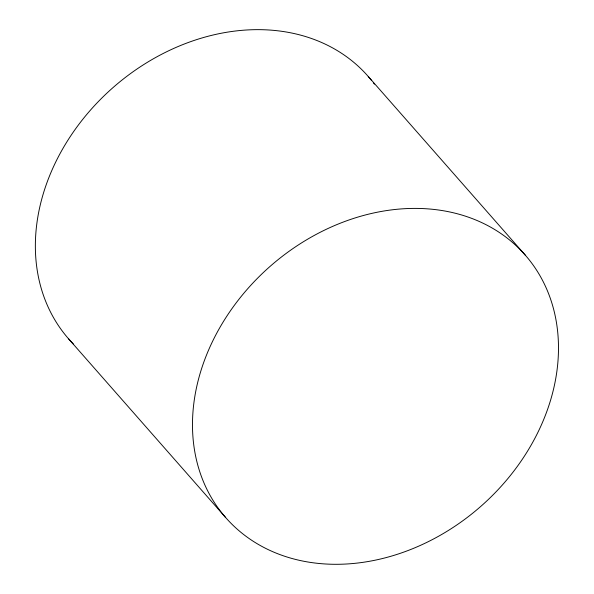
<?xml version="1.0" encoding="UTF-8"?>
<svg xmlns="http://www.w3.org/2000/svg" width="594" height="594" viewBox="0 0 594 594"><rect width="100%" height="100%" fill="white"/><g stroke="black" fill="none" stroke-linecap="round" stroke-linejoin="round"><path stroke-width="0.89" d="M368.258 76.5L525.378 255.249A199.138 159.682 -41.3 0 1 391.416 556.118A199.138 159.682 -41.3 0 1 209.63 347.676A199.138 159.682 -41.3 0 1 525.378 255.249M68.459 338.691L225.572 517.441M73.359 344A199.138 159.682 -41.3 0 1 112.518 88.031A199.138 159.682 -41.3 0 1 371.681 80.591M373.329 82.692A199.138 159.682 -41.3 0 1 374.406 84.118"/></g></svg>
